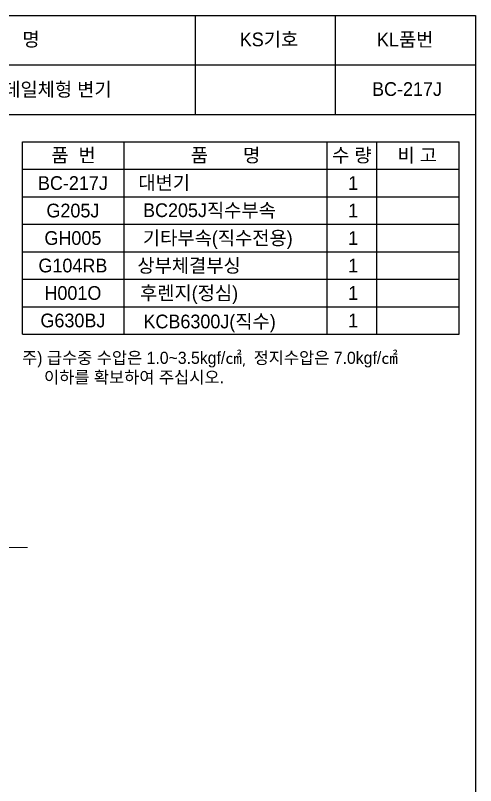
# Model space of a CAD drawing. Header units: millimetres. Extents: x 0 to 1800, y -67 to 2530.
# Drawn here: x 962 to 1800, y 1129 to 2530 of the extents above; entities that cross this region are included whole.
import ezdxf
from ezdxf.enums import TextEntityAlignment as Align
from ezdxf.lldxf.tags import DXFTag

# ---------------------------------------------------------------- set-up
doc = ezdxf.new("R2010")
doc.units = ezdxf.units.MM
for name, color, linetype in [('TEXT', 7, 'Continuous'), ('도각라인', 7, 'Continuous'), ('중심선', 1, 'DASHED')]:
    doc.layers.add(name, color=color, linetype=linetype)
doc.styles.add('타이틀', font='H2GTRM.TTF', dxfattribs={"height": 25})
tags = doc.linetypes.add('DASHDOT', pattern=[70, 31, -13, 13, -13]).pattern_tags.tags
tags[10:11] = [DXFTag(74, 4), DXFTag(75, 0), DXFTag(340, '0'), DXFTag(46, 0.0), DXFTag(50, 0.0), DXFTag(44, 0.0), DXFTag(45, 0.0)]
tags[8:9] = [DXFTag(74, 4), DXFTag(75, 0), DXFTag(340, '0'), DXFTag(46, 0.0), DXFTag(50, 0.0), DXFTag(44, 0.0), DXFTag(45, 0.0)]
tags[6:7] = [DXFTag(74, 4), DXFTag(75, 0), DXFTag(340, '0'), DXFTag(46, 0.0), DXFTag(50, 0.0), DXFTag(44, 0.0), DXFTag(45, 0.0)]
tags[4:5] = [DXFTag(74, 4), DXFTag(75, 0), DXFTag(340, '0'), DXFTag(46, 0.0), DXFTag(50, 0.0), DXFTag(44, 0.0), DXFTag(45, 0.0)]
tags = doc.linetypes.add('DASHED', pattern=[25.72, 12.86, -12.86]).pattern_tags.tags
tags[6:7] = [DXFTag(74, 4), DXFTag(75, 0), DXFTag(340, '0'), DXFTag(46, 0.0), DXFTag(50, 0.0), DXFTag(44, 0.0), DXFTag(45, 0.0)]
tags[4:5] = [DXFTag(74, 4), DXFTag(75, 0), DXFTag(340, '0'), DXFTag(46, 0.0), DXFTag(50, 0.0), DXFTag(44, 0.0), DXFTag(45, 0.0)]

msp = doc.modelspace()

# ---------------------------------------------------------------- linework, layer by layer
at = {"layer": '도각라인', "color": 7}
for p, q in [((0, 2530), (1800, 2530)), ((1290, 2350), (1290, 2530)), ((1545, 2350), (1545, 2530)), ((520, 2440), (1800, 2440)), ((0, 2350), (1800, 2350)), ((975, 2300), (1770, 2300)), ((975, 1950), (975, 2300)), ((1160, 1950), (1160, 2300)), ((1530, 1950), (1530, 2300)), ((1620, 1950), (1620, 2300)), ((1770, 1950), (1770, 2300)), ((975, 2250), (1770, 2250)), ((975, 2200), (1770, 2200)), ((975, 2150), (1770, 2150)), ((975, 2100), (1770, 2100)), ((975, 2050), (1770, 2050)), ((975, 2000), (1770, 2000)), ((975, 1950), (1770, 1950))]:
    msp.add_line(p, q, dxfattribs=at)
at = {"layer": '도각라인'}
msp.add_line((1800, 2530), (1800, 0), dxfattribs=at)
at = {"layer": '중심선', "linetype": 'DASHDOT', "lineweight": 18}
msp.add_line((204.2, 1562.3), (984.2, 1562.3), dxfattribs=at)

# ---------------------------------------------------------------- texts
at = {"layer": 'TEXT', "style": '타이틀'}
for s, p in [('품             명', (915.7, 2486.4)), ('KS기호', (1423.8, 2486.3)), ('KL품번', (1671.8, 2486.1)), ('절수형 전자식 비데일체형 변기', (919.7, 2395.3)), ('BC-217J', (1675.1, 2396)), ('품  번', (1067.9, 2275.7)), ('품       명', (1344.8, 2275.7)), ('수 량', (1574.8, 2275.7)), ('비 고', (1693.6, 2275.7)), ('BC-217J', (1066.8, 2225)), ('대변기', (1233.1, 2225.6)), ('1', (1577, 2225)), ('G205J', (1066.8, 2175)), ('BC205J직수부속', (1315.4, 2175.6)), ('1', (1577, 2175)), ('GH005', (1066.8, 2125)), ('기타부속(직수전용)', (1330.6, 2125)), ('1', (1577, 2124.9)), ('G104RB', (1066.8, 2075)), ('상부체결부싱', (1278.3, 2075)), ('1', (1577, 2075)), ('H001O', (1066.8, 2025)), ('후렌지(정심)', (1278.3, 2025)), ('1', (1577, 2025)), ('G630BJ', (1066.8, 1975)), ('KCB6300J(직수)', (1315.7, 1973.2)), ('1', (1577, 1975))]:
    msp.add_text(s, height=25, dxfattribs=at).set_placement(p, align=Align.MIDDLE_CENTER)
at = {"layer": 'TEXT', "insert": (974.2, 1918.1), "char_height": 22, "width": 874.798, "attachment_point": 1, "line_spacing_factor": 0.963855, "style": '타이틀'}
msp.add_mtext('\\A1;주) 급수중 수압은 1.0~3.5kgf/㎠{\\fISOCPEUR|b0|i0|c0|p34;, }정지수압은 7.0kgf/㎠{\\fISOCPEUR|b0|i0|c0|p34; }\\P     이하를 확보하여 주십시오.', dxfattribs=at)

doc.saveas('drawing.dxf')
